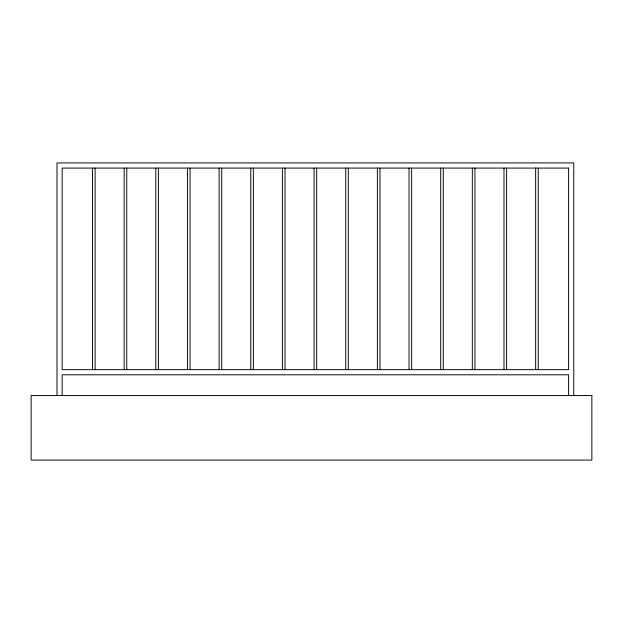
<?xml version="1.0" encoding="UTF-8"?>
<svg xmlns="http://www.w3.org/2000/svg" width="623" height="623" viewBox="0 0 623 623"><rect width="100%" height="100%" fill="white"/><g stroke="black" fill="none" stroke-linecap="round" stroke-linejoin="round"><path stroke-width="0.93" d="M573.76 395.473L573.76 162.93L56.989 162.93L56.989 395.473M568.597 395.473L568.597 374.805L62.16 374.805L62.16 395.473M538.233 168.093L538.233 369.634M535.648 168.093L535.648 369.634M506.585 168.093L506.585 369.634M503.999 168.093L503.999 369.634M474.928 168.093L474.928 369.634M472.343 168.093L472.343 369.634M443.28 168.093L443.28 369.634M440.695 168.093L440.695 369.634M411.624 168.093L411.624 369.634M409.038 168.093L409.038 369.634M379.975 168.093L379.975 369.634M377.39 168.093L377.39 369.634M348.319 168.093L348.319 369.634M345.734 168.093L345.734 369.634M316.671 168.093L316.671 369.634M314.085 168.093L314.085 369.634M285.015 168.093L285.015 369.634M282.429 168.093L282.429 369.634M253.366 168.093L253.366 369.634M250.781 168.093L250.781 369.634M221.71 168.093L221.71 369.634M219.125 168.093L219.125 369.634M190.062 168.093L190.062 369.634M187.476 168.093L187.476 369.634M158.406 168.093L158.406 369.634M155.82 168.093L155.82 369.634M126.749 168.093L126.749 369.634M124.172 168.093L124.172 369.634M95.101 168.093L95.101 369.634M92.516 168.093L92.516 369.634M568.597 168.093L62.16 168.093L62.16 369.634L568.597 369.634L568.597 168.093M591.85 395.473L31.15 395.473L31.15 460.07L591.85 460.07L591.85 395.473"/></g></svg>
